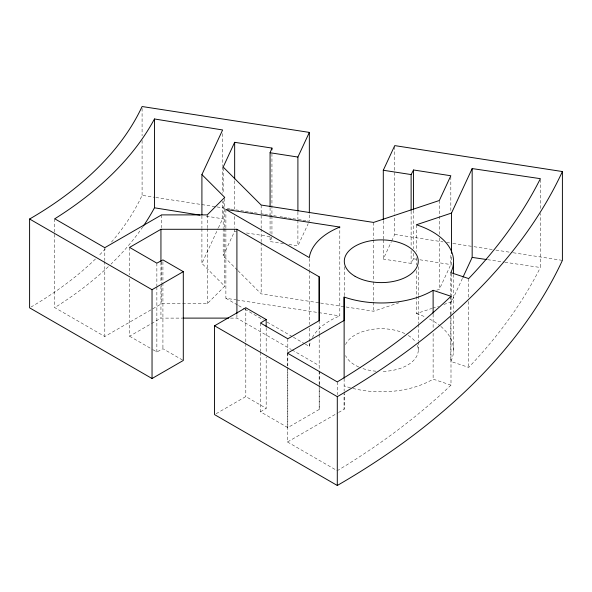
<?xml version="1.0" encoding="UTF-8"?>
<svg xmlns="http://www.w3.org/2000/svg" width="592" height="592" viewBox="0 0 592 592"><rect width="100%" height="100%" fill="white"/><g stroke="black" fill="none" stroke-linecap="round" stroke-linejoin="round"><path stroke-width="0.44" stroke-dasharray="2.96 2.22" d="M260.524 352.307L260.524 411.832L287.816 427.587L319.184 409.472L319.184 385.718M319.184 384.807L319.184 371.095M338.55 412.498L344.13 409.272L344.13 393.969M283.538 243.652L270.078 241.566L271.943 236.904L245.576 232.826M182.595 303.711L207.244 303.711L224.723 286.225L201.909 263.41L218.011 228.704M218.396 227.883L222.614 218.788L222.614 201.391M237.348 270.041L223.184 255.877L234.661 231.139L234.661 228.386M288.926 244.481L297.902 245.872L308.195 223.687M413.549 253.317L413.549 258.808L411.122 263.388L383.298 259.081L391.305 241.825M391.689 241.003L394.738 234.432L394.738 215.199M436.711 290.191L439.345 289.318L450.823 264.572L450.823 253.591M443.808 304.458L451.511 301.89L462.988 277.174M260.524 411.832L266.178 408.325L266.178 357.05M54.76 218.788L54.76 307.611L104.799 336.508L161.601 303.711L181.685 303.711M129.574 278.536L129.574 336.226L150.745 324.002M151.53 323.55L160.943 318.111L181.996 318.111M216.117 413.712L245.813 396.566L266.178 408.325M287.483 369.637L287.483 441.98L337.751 412.957M152.965 349.731L156.865 351.981L162.926 348.718L183.298 360.476M320.561 303.045L373.552 311.244L398.993 302.764M416.398 270.559L416.398 313.597L431.812 308.454M432.671 308.173L438.665 306.175M230.503 318.111L236.911 318.111L291.227 349.472M487.63 259.688L503.999 262.108M504.909 262.249L540.385 267.495L540.385 213.468M111.459 242.084A435.142 251.223 0 0 0 142.087 195.345L154.882 197.328M155.8 197.469L216.117 206.8M217.035 206.941L229.829 208.917M230.739 209.065L239.878 210.478M240.796 210.619L244.452 211.181M245.362 211.322L249.017 211.892M249.935 212.032L253.591 212.595M254.501 212.735L257.246 213.164M260.902 213.727L263.64 214.149M264.557 214.297L268.213 214.859M269.131 215L272.786 215.562M273.696 215.71L276.442 216.132M280.097 216.694L282.835 217.123M283.753 217.264L287.409 217.826M288.319 217.967L291.974 218.537M292.892 218.677L297.458 219.38M298.375 219.521L302.031 220.091M302.941 220.231L306.597 220.794M307.514 220.942L309.342 221.223L309.342 213.897M394.738 234.432L443.031 241.906M446.679 242.468L452.147 243.312M453.058 243.453L473.104 246.553M474.014 246.694L492.241 249.513M495.881 250.076L512.287 252.614M513.197 252.754L562.4 260.369M234.661 231.139L236.482 231.42M413.549 258.808L416.272 259.229M419.913 259.792L450.823 264.572M237.991 270.685L261.161 293.861L319.643 302.904M225.885 228.675L225.885 298.272L235.912 299.818M236.822 299.959L317.941 312.509M318.851 312.65L339.808 315.891L339.808 227.069M206.26 216.154L222.614 218.788M440.892 326.473A72.276 41.729 0 0 1 450.823 361.446L468.701 367.403A852.399 492.13 0 0 0 540.385 267.495M352.906 388.448A72.276 41.729 0 0 0 433.122 379.146L450.993 385.111L450.993 315.514M225.885 298.272L237.799 305.146M238.591 305.605L244.156 308.817M244.947 309.276L263.218 319.821M267.184 322.115L292.603 336.789M293.403 337.248L304.517 343.671M305.317 344.13L309.283 346.424A72.276 41.729 0 0 1 310.963 340.437M292.026 349.939L319.184 365.619M129.574 336.226L152.181 349.28M287.483 441.98L337.277 470.721M540.385 179.591L540.385 209.805M468.701 278.58L468.701 297.813M468.701 301.476L468.701 367.403M453.457 274.436L453.457 311.984M453.457 315.647L453.457 352.277M451.511 257.024L451.511 266.178M451.511 273.504L451.511 301.89M450.993 296.281L450.993 314.596M450.823 176.668L450.823 210.552M450.823 272.623L450.823 295.519M450.823 296.429L450.823 314.744M450.823 315.662L450.823 361.446M439.345 200.496L439.345 234.373M439.345 238.036L439.345 289.318M433.122 314.137L433.122 328.782M433.122 333.363L433.122 379.146M418.27 266.74L418.27 295.127M418.27 296.044L418.27 323.513M418.27 324.431L418.27 340.911M418.27 341.828L418.27 350.072M416.398 224.775L416.398 251.326M416.398 257.742L416.398 265.061M413.549 210.278L413.549 248.736M411.122 211.196L411.122 246.908M411.122 250.571L411.122 263.388M394.738 146.527L394.738 214.289M383.298 220.624L383.298 238.939M383.298 239.856L383.298 259.081M373.552 222.422L373.552 238.902M373.552 239.819L373.552 281.03M373.552 281.94L373.552 301.173M373.552 302.09L373.552 311.244M344.3 266.74L344.3 296.044M344.13 378.54L344.13 390.957M344.13 391.874L344.13 409.272M337.277 381.899L337.277 394.723M319.184 320.649L319.184 333.57M319.184 334.48L319.184 370.185M319.184 371.014L319.184 384.748M319.184 385.666L319.184 409.472M309.283 258.512L309.283 269.501M309.283 270.418L309.283 324.446M309.283 328.109L309.283 346.424M297.902 211.995L297.902 219.314M297.902 220.231L297.902 245.872M287.816 338.765L287.816 351.581M287.816 352.499L287.816 366.233M287.816 367.151L287.816 427.587M287.483 353.15L287.483 365.974M271.943 153.572L271.943 214.926M271.943 215.843L271.943 234.158M270.078 207.688L270.078 215.014M270.078 215.932L270.078 233.329M270.078 236.992L270.078 241.566M266.178 327.746L266.178 353.387M261.161 205.039L261.161 227.927M261.161 228.845L261.161 241.662M261.161 242.579L261.161 293.861M260.524 323.01L260.524 351.396M245.813 307.744L245.813 342.539M245.813 343.456L245.813 396.566M236.911 314.448L236.911 318.111M234.661 180.775L234.661 209.161M234.661 216.487L234.661 227.476M225.885 209.45L225.885 227.757M224.723 198.32L224.723 227.624M224.723 228.542L224.723 286.225M223.184 167.973L223.184 193.606M223.184 200.932L223.184 227.491M223.184 228.408L223.184 255.877M222.614 133.629L222.614 165.679M222.614 166.596L222.614 193.155M207.244 214.889L207.244 227.705M207.244 228.623L207.244 303.711M201.909 215.791L201.909 227.698M201.909 228.616L201.909 263.41M162.926 261.723L162.926 281.866M162.926 282.784L162.926 348.718M161.601 214.889L161.601 227.705M161.601 261.59L161.601 282.65M161.601 283.568L161.601 303.711M160.943 262.256L160.943 282.399M160.943 286.062L160.943 318.111M156.865 263.159L156.865 286.047M156.865 286.965L156.865 351.981M142.087 108.358L142.087 135.827M142.087 140.408L142.087 195.345M129.574 247.404L129.574 274.873M104.799 247.685L104.799 260.502M104.799 261.42L104.799 336.508M350.457 387.812A72.276 41.729 0 0 1 344.13 385.866M312.354 337.514A72.276 41.729 0 0 1 339.808 315.891M416.398 313.597A72.276 41.729 0 0 1 425.641 317.127M429.518 318.992A72.276 41.729 0 0 1 440.233 325.926M450.993 385.111A852.399 492.13 0 0 1 338.047 470.255M417.345 345.314A36.985 21.356 0 0 1 381.285 371.421M376.016 371.206A36.985 21.356 0 0 1 359.551 367.343M358.767 367.01A36.985 21.356 0 0 1 345.558 355.6M345.558 344.544A36.985 21.356 0 0 1 405.313 333.836M408.273 335.464A36.985 21.356 0 0 1 415.717 342.272M142.827 226.81A453.021 261.553 0 0 1 110.985 264.128M108.321 266.674A453.021 261.553 0 0 1 54.76 307.611M105.413 248.84A435.142 251.223 0 0 1 98.649 255.862M95.453 259.007A435.142 251.223 0 0 1 31.176 306.922"/><path stroke-width="0.89" d="M309.342 212.979L309.342 132.401L142.087 106.523A435.142 251.223 0 0 1 29.6 219.01L29.6 307.833L152.04 378.525L183.298 360.476L183.298 271.654L162.926 259.895L156.865 263.159L129.574 247.404L160.943 229.289L236.911 229.289L319.184 276.79L319.184 320.649L287.816 338.765L260.524 323.01L266.178 319.502L245.813 307.744L214.556 325.792L214.556 414.615L337.292 485.477A870.277 502.453 0 0 0 562.4 260.369L562.4 171.547L394.738 145.61L383.298 170.259L383.298 219.706M344.13 297.036L344.13 320.45L287.483 353.15L337.277 381.899A852.399 492.13 0 0 0 450.993 296.281L433.122 290.324A72.276 41.729 0 0 1 344.13 297.036L344.13 378.14M270.078 206.771L270.078 152.743L271.943 148.081L234.661 142.309L223.184 167.055L261.161 205.039L373.552 222.422L439.345 200.496L450.823 175.75L413.549 169.985L411.122 174.566L411.122 210.278M201.909 174.588L222.614 129.966L154.46 118.97A453.021 261.553 0 0 1 54.76 218.788L104.799 247.685L161.601 214.889L207.244 214.889L224.723 197.402L201.909 174.588L201.909 214.874M297.902 211.078L297.902 157.05L309.342 132.401M451.511 213.068L472.164 168.572L540.385 178.673A852.399 492.13 0 0 1 468.701 278.58L450.823 272.623A72.276 41.729 0 0 0 416.398 224.775L451.511 213.068L451.511 253.361M462.988 277.174L472.164 257.394L472.164 168.572M29.6 219.01L152.04 289.703L183.298 271.654M182.906 318.111L228.667 318.111M472.164 257.394L486.72 259.555M270.078 152.743L297.902 157.05M383.298 170.259L411.122 174.566M143.345 226.063A453.021 261.553 0 0 0 154.46 207.799L199.896 215.125M214.556 325.792L337.292 396.655L337.292 485.477M453.457 263.455L453.457 273.526M433.122 290.324L433.122 313.22M413.549 169.985L413.549 209.361M319.184 276.79L319.184 320.746M271.943 148.081L271.943 149.909M266.178 319.502L266.178 326.828M236.911 229.289L236.911 313.538M234.661 142.309L234.661 178.939M160.943 229.289L160.943 261.338M154.46 118.97L154.46 207.799M152.04 289.703L152.04 378.525M562.4 171.547A870.277 502.453 0 0 1 337.292 396.655M339.808 227.069L225.885 209.45L309.283 257.594A72.276 41.729 0 0 1 339.808 227.069M355.133 276.346A36.985 21.356 0 0 0 417.012 266.77A36.985 21.356 0 0 0 371.709 240.618A36.985 21.356 0 0 0 355.133 276.346"/></g></svg>
